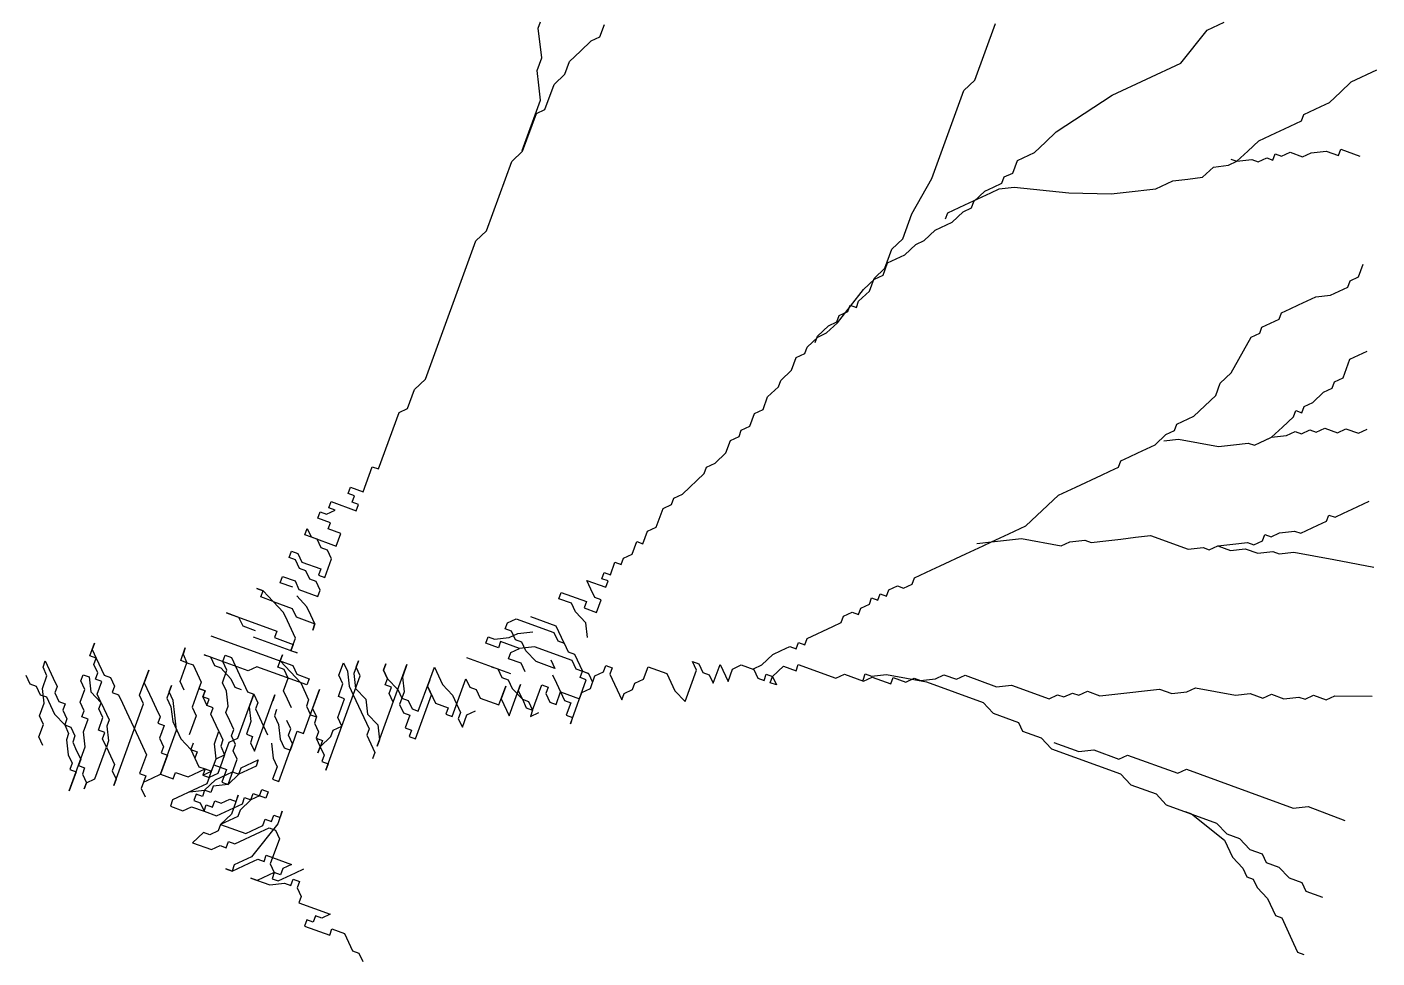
# Model space of a CAD drawing. Header units: inches. Extents: x -50945 to 250244, y -404780 to 18493.
# Drawn here: x 161448 to 161753.8, y -19901.6 to -19690.7 of the extents above; entities that cross this region are included whole.
import ezdxf

# ---------------------------------------------------------------- set-up
doc = ezdxf.new("R2010")
doc.units = ezdxf.units.IN
doc.header["$MEASUREMENT"] = 0
doc.layers.add('iGo户型优化', color=7, linetype='Continuous')
doc.layers.add('天棚材质标注', color=2, linetype='Continuous', lineweight=5)

# ---------------------------------------------------------------- blocks, each defined once
blk = doc.blocks.new('fbgb')
at = {"layer": 'iGo户型优化', "color": 1, "ltscale": 100}
for p, q in [((58632.86, -119789.74), (58633.38, -119788.32)), ((58633.63, -119796.47), (58632.86, -119789.74)), ((58646.8, -119791.75), (58647.84, -119788.9)), ((58731.72, -119801.53), (58736.39, -119788.71)), ((58778.4, -119797.71), (58784.36, -119790.2)), ((58784.36, -119790.2), (58788.24, -119788.39)), ((58642.4, -119794.98), (58644.86, -119792.65)), ((58644.86, -119792.65), (58646.8, -119791.75)), ((58632.6, -119799.32), (58633.63, -119796.47)), ((58639.94, -119797.31), (58642.4, -119794.98)), ((58632.98, -119802.69), (58632.6, -119799.32)), ((58638.9, -119800.16), (58639.94, -119797.31)), ((58762.87, -119804.96), (58778.4, -119797.71)), ((58817, -119801.92), (58822.83, -119799.2)), ((58633.37, -119806.06), (58632.98, -119802.69)), ((58634.37, -119808.19), (58636.44, -119802.49)), ((58636.44, -119802.49), (58638.9, -119800.16)), ((58729.26, -119803.86), (58731.72, -119801.53)), ((58814.54, -119804.25), (58817, -119801.92)), ((58722, -119823.8), (58729.26, -119803.86)), ((58750.18, -119813.24), (58762.87, -119804.96)), ((58812.08, -119806.58), (58814.54, -119804.25)), ((58629.22, -119817.45), (58633.37, -119806.06)), ((58629.32, -119817.64), (58632.43, -119809.1)), ((58632.43, -119809.1), (58634.37, -119808.19)), ((58806.26, -119809.3), (58810.14, -119807.49)), ((58810.14, -119807.49), (58812.08, -119806.58)), ((58801.85, -119812.54), (58805.74, -119810.72)), ((58805.74, -119810.72), (58806.26, -119809.3)), ((58747.72, -119815.58), (58750.18, -119813.24)), ((58796.03, -119815.26), (58799.91, -119813.44)), ((58799.91, -119813.44), (58801.85, -119812.54)), ((58626.86, -119819.97), (58629.32, -119817.64)), ((58741.38, -119819.72), (58745.26, -119817.91)), ((58745.26, -119817.91), (58747.72, -119815.58)), ((58791.11, -119819.92), (58793.57, -119817.59)), ((58793.57, -119817.59), (58796.03, -119815.26)), ((58799.26, -119819.66), (58799.78, -119818.23)), ((58799.78, -119818.23), (58801.2, -119818.75)), ((58801.2, -119818.75), (58803.15, -119817.85)), ((58803.15, -119817.85), (58805.99, -119818.88)), ((58805.99, -119818.88), (58807.93, -119817.98)), ((58807.93, -119817.98), (58811.3, -119817.59)), ((58811.3, -119817.59), (58814.14, -119818.62)), ((58814.14, -119818.62), (58814.66, -119817.2)), ((58814.66, -119817.2), (58818.93, -119818.75)), ((58621.15, -119835.64), (58626.86, -119819.97)), ((58740.34, -119822.57), (58741.38, -119819.72)), ((58783.34, -119823.54), (58785.8, -119821.21)), ((58785.8, -119821.21), (58789.17, -119820.82)), ((58789.17, -119820.82), (58791.11, -119819.92)), ((58789.69, -119819.4), (58791.11, -119819.92)), ((58791.11, -119819.92), (58794.47, -119819.53)), ((58794.47, -119819.53), (58795.9, -119820.05)), ((58795.9, -119820.05), (58797.84, -119819.14)), ((58797.84, -119819.14), (58799.26, -119819.66)), ((58717.47, -119831.83), (58722, -119823.8)), ((58737.88, -119824.9), (58738.4, -119823.47)), ((58738.4, -119823.47), (58740.34, -119822.57)), ((58772.73, -119826.13), (58776.61, -119824.32)), ((58776.61, -119824.32), (58779.98, -119823.93)), ((58779.98, -119823.93), (58783.34, -119823.54)), ((58729.51, -119829.76), (58735.33, -119827.04)), ((58731.54, -119829.04), (58734, -119826.71)), ((58734, -119826.71), (58735.94, -119825.8)), ((58735.33, -119827.04), (58737.27, -119826.13)), ((58735.94, -119825.8), (58737.88, -119824.9)), ((58737.27, -119826.13), (58740.64, -119825.74)), ((58740.64, -119825.74), (58753.06, -119827.04)), ((58753.06, -119827.04), (58762.64, -119827.3)), ((58762.64, -119827.3), (58766, -119826.91)), ((58766, -119826.91), (58772.73, -119826.13)), ((58725.62, -119831.57), (58729.51, -119829.76)), ((58729.08, -119831.37), (58731.02, -119830.47)), ((58731.02, -119830.47), (58731.54, -119829.04)), ((58715.4, -119837.52), (58717.47, -119831.83)), ((58725.1, -119832.99), (58725.62, -119831.57)), ((58726.62, -119833.7), (58729.08, -119831.37)), ((58618.69, -119837.97), (58621.15, -119835.64)), ((58720.28, -119837.85), (58722.74, -119835.51)), ((58722.74, -119835.51), (58726.62, -119833.7)), ((58607.29, -119869.31), (58618.69, -119837.97)), ((58712.94, -119839.85), (58715.4, -119837.52)), ((58715.88, -119841.08), (58718.34, -119838.75)), ((58718.34, -119838.75), (58720.28, -119837.85)), ((58711.38, -119844.13), (58712.94, -119839.85)), ((58711.99, -119842.89), (58713.93, -119841.99)), ((58713.93, -119841.99), (58715.88, -119841.08)), ((58708.92, -119846.46), (58711.38, -119844.13)), ((58709.01, -119846.65), (58710.96, -119845.74)), ((58710.96, -119845.74), (58711.99, -119842.89)), ((58818.66, -119846.07), (58819.7, -119843.23)), ((58706.55, -119848.98), (58709.01, -119846.65)), ((58707.88, -119849.31), (58708.92, -119846.46)), ((58812.32, -119850.22), (58816.2, -119848.4)), ((58816.2, -119848.4), (58816.72, -119846.98)), ((58816.72, -119846.98), (58818.66, -119846.07)), ((58700.6, -119856.49), (58706.55, -119848.98)), ((58704.91, -119853.06), (58705.42, -119851.64)), ((58705.42, -119851.64), (58707.88, -119849.31)), ((58805.07, -119852.42), (58808.95, -119850.61)), ((58808.95, -119850.61), (58812.32, -119850.22)), ((58700.5, -119856.3), (58701.02, -119854.87)), ((58701.02, -119854.87), (58702.96, -119853.97)), ((58702.96, -119853.97), (58703.48, -119852.54)), ((58703.48, -119852.54), (58704.91, -119853.06)), ((58800.67, -119855.65), (58801.18, -119854.23)), ((58801.18, -119854.23), (58803.13, -119853.32)), ((58803.13, -119853.32), (58805.07, -119852.42)), ((58696.1, -119859.53), (58698.56, -119857.2)), ((58698.14, -119858.82), (58700.6, -119856.49)), ((58698.56, -119857.2), (58700.5, -119856.3)), ((58796.26, -119858.89), (58796.78, -119857.47)), ((58796.78, -119857.47), (58800.67, -119855.65)), ((58693.74, -119862.06), (58696.2, -119859.73)), ((58695.58, -119860.96), (58696.1, -119859.53)), ((58696.2, -119859.73), (58698.14, -119858.82)), ((58789.79, -119867.83), (58794.32, -119859.8)), ((58794.32, -119859.8), (58796.26, -119858.89)), ((58691.28, -119864.39), (58693.22, -119863.48)), ((58693.22, -119863.48), (58693.74, -119862.06)), ((58816.71, -119864.72), (58818.65, -119863.81)), ((58818.65, -119863.81), (58820.59, -119862.91)), ((58690.24, -119867.24), (58691.28, -119864.39)), ((58815.15, -119868.99), (58816.71, -119864.72)), ((58604.83, -119871.64), (58607.29, -119869.31)), ((58687.26, -119870.99), (58687.78, -119869.57)), ((58687.78, -119869.57), (58690.24, -119867.24)), ((58786.29, -119873.01), (58787.33, -119870.16)), ((58787.33, -119870.16), (58789.79, -119867.83)), ((58812.69, -119871.32), (58813.21, -119869.9)), ((58813.21, -119869.9), (58815.15, -119868.99)), ((58603.27, -119875.91), (58604.83, -119871.64)), ((58683.76, -119876.17), (58684.8, -119873.32)), ((58684.8, -119873.32), (58687.26, -119870.99)), ((58783.83, -119875.34), (58786.29, -119873.01)), ((58808.29, -119874.56), (58810.75, -119872.23)), ((58810.75, -119872.23), (58812.69, -119871.32)), ((58601.33, -119876.81), (58603.27, -119875.91)), ((58681.82, -119877.08), (58683.76, -119876.17)), ((58781.37, -119877.67), (58783.83, -119875.34)), ((58803.89, -119877.8), (58804.41, -119876.37)), ((58804.41, -119876.37), (58805.83, -119876.89)), ((58805.83, -119876.89), (58806.35, -119875.47)), ((58806.35, -119875.47), (58808.29, -119874.56)), ((58596.67, -119889.63), (58601.33, -119876.81)), ((58680.79, -119879.93), (58681.82, -119877.08)), ((58777.49, -119879.48), (58781.37, -119877.67)), ((58801.43, -119880.13), (58803.89, -119877.8)), ((58676.38, -119883.16), (58678.33, -119882.26)), ((58678.33, -119882.26), (58678.84, -119880.83)), ((58678.84, -119880.83), (58680.79, -119879.93)), ((58772.57, -119884.14), (58775.03, -119881.81)), ((58775.03, -119881.81), (58776.97, -119880.9)), ((58776.97, -119880.9), (58777.49, -119879.48)), ((58795.09, -119884.27), (58798.97, -119882.46)), ((58797.03, -119883.36), (58798.97, -119882.46)), ((58798.97, -119882.46), (58801.43, -119880.13)), ((58798.97, -119882.46), (58802.33, -119882.07)), ((58802.33, -119882.07), (58804.28, -119881.16)), ((58804.28, -119881.16), (58805.7, -119881.68)), ((58805.7, -119881.68), (58807.64, -119880.78)), ((58807.64, -119880.78), (58809.06, -119881.29)), ((58809.06, -119881.29), (58811.01, -119880.39)), ((58811.01, -119880.39), (58813.85, -119881.42)), ((58813.85, -119881.42), (58815.79, -119880.52)), ((58815.79, -119880.52), (58818.64, -119881.55)), ((58818.64, -119881.55), (58820.58, -119880.65)), ((58675.35, -119886.01), (58676.38, -119883.16)), ((58768.69, -119885.95), (58772.57, -119884.14)), ((58774.51, -119883.23), (58777.88, -119882.85)), ((58777.88, -119882.85), (58786.93, -119884.53)), ((58786.93, -119884.53), (58790.3, -119884.14)), ((58790.3, -119884.14), (58793.66, -119883.75)), ((58793.66, -119883.75), (58795.09, -119884.27)), ((58670.95, -119889.25), (58672.89, -119888.34)), ((58672.89, -119888.34), (58675.35, -119886.01)), ((58764.28, -119889.19), (58764.8, -119887.77)), ((58764.8, -119887.77), (58766.74, -119886.86)), ((58766.74, -119886.86), (58768.69, -119885.95)), ((58593.17, -119894.81), (58595.24, -119889.12)), ((58595.24, -119889.12), (58596.67, -119889.63)), ((58665.51, -119895.33), (58670.43, -119890.67)), ((58670.43, -119890.67), (58670.95, -119889.25)), ((58754.58, -119893.72), (58760.4, -119891)), ((58760.4, -119891), (58762.34, -119890.1)), ((58762.34, -119890.1), (58764.28, -119889.19)), ((58589.8, -119895.2), (58590.32, -119893.78)), ((58590.32, -119893.78), (58593.17, -119894.81)), ((58750.69, -119895.53), (58752.63, -119894.63)), ((58752.63, -119894.63), (58754.58, -119893.72)), ((58585.4, -119898.44), (58585.92, -119897.01)), ((58585.92, -119897.01), (58591.61, -119899.09)), ((58591.23, -119895.72), (58589.8, -119895.2)), ((58590.71, -119897.14), (58591.23, -119895.72)), ((58592.13, -119897.66), (58590.71, -119897.14)), ((58591.61, -119899.09), (58592.13, -119897.66)), ((58661.11, -119898.57), (58663.05, -119897.66)), ((58663.05, -119897.66), (58663.57, -119896.24)), ((58663.57, -119896.24), (58665.51, -119895.33)), ((58745.77, -119900.2), (58750.69, -119895.53)), ((58817.21, -119898.77), (58821.09, -119896.96)), ((58582.94, -119900.77), (58583.46, -119899.34)), ((58585.79, -119901.8), (58582.94, -119900.77)), ((58583.46, -119899.34), (58584.88, -119899.86)), ((58584.88, -119899.86), (58586.83, -119898.96)), ((58586.83, -119898.96), (58585.4, -119898.44)), ((58659.55, -119902.84), (58661.11, -119898.57)), ((58743.31, -119902.53), (58745.77, -119900.2)), ((58811.38, -119901.49), (58811.9, -119900.07)), ((58811.9, -119900.07), (58813.32, -119900.59)), ((58813.32, -119900.59), (58815.26, -119899.68)), ((58815.26, -119899.68), (58817.21, -119898.77)), ((58579.96, -119904.52), (58580.48, -119903.1)), ((58580.48, -119903.1), (58581.39, -119905.04)), ((58585.27, -119903.23), (58585.79, -119901.8)), ((58588.12, -119904.27), (58585.27, -119903.23)), ((58656.57, -119906.6), (58657.61, -119903.75)), ((58657.61, -119903.75), (58659.55, -119902.84)), ((58739.43, -119904.34), (58743.31, -119902.53)), ((58800.77, -119904.08), (58804.13, -119903.69)), ((58804.13, -119903.69), (58805.56, -119904.21)), ((58805.56, -119904.21), (58809.44, -119902.4)), ((58809.44, -119902.4), (58811.38, -119901.49)), ((58582.81, -119905.56), (58579.96, -119904.52)), ((58581.39, -119905.04), (58587.08, -119907.11)), ((58583.72, -119907.5), (58582.81, -119905.56)), ((58587.08, -119907.11), (58588.12, -119904.27)), ((58654.11, -119908.93), (58655.15, -119906.08)), ((58655.15, -119906.08), (58656.57, -119906.6)), ((58732.18, -119906.54), (58735.55, -119906.15)), ((58733.61, -119907.06), (58735.55, -119906.15)), ((58735.55, -119906.15), (58737.49, -119905.24)), ((58735.55, -119906.15), (58738.91, -119905.76)), ((58737.49, -119905.24), (58739.43, -119904.34)), ((58738.91, -119905.76), (58742.28, -119905.37)), ((58742.28, -119905.37), (58751.33, -119907.06)), ((58751.33, -119907.06), (58753.28, -119906.15)), ((58753.28, -119906.15), (58756.64, -119905.76)), ((58756.64, -119905.76), (58758.06, -119906.28)), ((58758.06, -119906.28), (58761.43, -119905.89)), ((58761.43, -119905.89), (58764.79, -119905.5)), ((58764.79, -119905.5), (58768.16, -119905.12)), ((58768.16, -119905.12), (58771.52, -119904.73)), ((58771.52, -119904.73), (58780.06, -119907.84)), ((58786.79, -119907.06), (58790.16, -119906.67)), ((58790.16, -119906.67), (58793.52, -119906.28)), ((58793.52, -119906.28), (58794.94, -119906.8)), ((58794.94, -119906.8), (58796.89, -119905.89)), ((58796.89, -119905.89), (58797.4, -119904.47)), ((58797.4, -119904.47), (58798.83, -119904.99)), ((58798.83, -119904.99), (58800.77, -119904.08)), ((58576.47, -119909.7), (58576.99, -119908.28)), ((58577.89, -119910.22), (58576.47, -119909.7)), ((58576.99, -119908.28), (58578.41, -119908.8)), ((58578.41, -119908.8), (58579.31, -119910.74)), ((58585.14, -119908.02), (58583.72, -119907.5)), ((58584.49, -119914.24), (58586.04, -119909.96)), ((58586.04, -119909.96), (58585.14, -119908.02)), ((58651.65, -119911.26), (58652.17, -119909.84)), ((58652.17, -119909.84), (58654.11, -119908.93)), ((58723.9, -119911.59), (58729.72, -119908.87)), ((58729.72, -119908.87), (58733.61, -119907.06)), ((58780.06, -119907.84), (58783.43, -119907.45)), ((58783.43, -119907.45), (58784.85, -119907.97)), ((58784.85, -119907.97), (58786.79, -119907.06)), ((58784.85, -119907.97), (58786.79, -119907.06)), ((58786.79, -119907.06), (58789.64, -119908.1)), ((58789.64, -119908.1), (58793, -119907.71)), ((58793, -119907.71), (58795.85, -119908.74)), ((58795.85, -119908.74), (58799.21, -119908.36)), ((58799.21, -119908.36), (58800.64, -119908.87)), ((58800.64, -119908.87), (58804, -119908.48)), ((58804, -119908.48), (58813.06, -119910.17)), ((58578.8, -119912.16), (58577.89, -119910.22)), ((58580.22, -119912.68), (58578.8, -119912.16)), ((58579.31, -119910.74), (58583.58, -119912.29)), ((58581.12, -119914.62), (58580.22, -119912.68)), ((58583.58, -119912.29), (58583.07, -119913.72)), ((58647.25, -119914.5), (58647.77, -119913.07)), ((58647.77, -119913.07), (58649.19, -119913.59)), ((58649.19, -119913.59), (58650.23, -119910.74)), ((58650.23, -119910.74), (58651.65, -119911.26)), ((58718.07, -119914.31), (58721.96, -119912.5)), ((58721.96, -119912.5), (58723.9, -119911.59)), ((58813.06, -119910.17), (58822.12, -119911.85)), ((58574.39, -119915.4), (58574.91, -119913.98)), ((58577.24, -119916.44), (58574.39, -119915.4)), ((58574.91, -119913.98), (58577.76, -119915.01)), ((58577.76, -119915.01), (58578.66, -119916.95)), ((58582.55, -119915.14), (58581.12, -119914.62)), ((58583.45, -119917.08), (58582.55, -119915.14)), ((58583.07, -119913.72), (58584.49, -119914.24)), ((58644.79, -119916.83), (58643.89, -119914.89)), ((58643.89, -119914.89), (58648.16, -119916.44)), ((58648.67, -119915.01), (58647.25, -119914.5)), ((58648.16, -119916.44), (58648.67, -119915.01)), ((58712.25, -119917.03), (58714.19, -119916.12)), ((58714.19, -119916.12), (58715.61, -119916.64)), ((58715.61, -119916.64), (58717.55, -119915.73)), ((58717.55, -119915.73), (58718.07, -119914.31)), ((58570.51, -119917.21), (58569.09, -119916.69)), ((58569.09, -119916.69), (58570.51, -119917.21)), ((58569.99, -119918.64), (58570.51, -119917.21)), ((58572.84, -119919.67), (58569.99, -119918.64)), ((58570.51, -119917.21), (58572.84, -119919.67)), ((58580.47, -119920.84), (58578.15, -119918.38)), ((58578.66, -119916.95), (58582.93, -119918.51)), ((58582.93, -119918.51), (58583.45, -119917.08)), ((58637.54, -119919.03), (58638.06, -119917.6)), ((58640.39, -119920.06), (58637.54, -119919.03)), ((58638.06, -119917.6), (58643.75, -119919.68)), ((58645.7, -119918.77), (58644.79, -119916.83)), ((58647.12, -119919.29), (58645.7, -119918.77)), ((58707.85, -119920.26), (58708.36, -119918.84)), ((58708.36, -119918.84), (58709.79, -119919.36)), ((58709.79, -119919.36), (58710.31, -119917.93)), ((58710.31, -119917.93), (58711.73, -119918.45)), ((58711.73, -119918.45), (58712.25, -119917.03)), ((58575.17, -119922.13), (58572.84, -119919.67)), ((58572.84, -119919.67), (58577.11, -119921.23)), ((58576.07, -119924.08), (58575.17, -119922.13)), ((58577.11, -119921.23), (58578.01, -119923.17)), ((58581.38, -119922.78), (58580.47, -119920.84)), ((58641.29, -119922.01), (58640.39, -119920.06)), ((58643.62, -119924.47), (58641.29, -119922.01)), ((58643.75, -119919.68), (58643.24, -119921.1)), ((58643.24, -119921.1), (58646.08, -119922.14)), ((58646.08, -119922.14), (58647.12, -119919.29)), ((58702.02, -119922.98), (58703.96, -119922.08)), ((58703.96, -119922.08), (58705.39, -119922.59)), ((58705.39, -119922.59), (58705.9, -119921.17)), ((58705.9, -119921.17), (58707.85, -119920.26)), ((58565.07, -119923.3), (58562.23, -119922.26)), ((58562.23, -119922.26), (58573.61, -119926.41)), ((58565.98, -119925.24), (58565.07, -119923.3)), ((58568.82, -119926.28), (58565.98, -119925.24)), ((58577.88, -119927.96), (58576.07, -119924.08)), ((58578.01, -119923.17), (58582.28, -119924.72)), ((58582.28, -119924.72), (58581.38, -119922.78)), ((58582.28, -119924.72), (58581.76, -119926.15)), ((58581.76, -119926.15), (58582.28, -119924.72)), ((58625.37, -119925.89), (58625.89, -119924.47)), ((58625.89, -119924.47), (58627.83, -119923.56)), ((58627.83, -119923.56), (58636.37, -119926.67)), ((58636.89, -119925.24), (58631.2, -119923.17)), ((58638.7, -119929.13), (58636.89, -119925.24)), ((58644.01, -119927.83), (58643.62, -119924.47)), ((58699.56, -119925.31), (58701.5, -119924.41)), ((58701.5, -119924.41), (58702.02, -119922.98)), ((58558.73, -119927.44), (58577.23, -119934.18)), ((58568.31, -119927.7), (58578.27, -119931.33)), ((58573.61, -119926.41), (58573.09, -119927.83)), ((58573.09, -119927.83), (58577.36, -119929.38)), ((58576.84, -119930.81), (58577.88, -119927.96)), ((58620.97, -119929.13), (58621.49, -119927.7)), ((58621.49, -119927.7), (58622.91, -119928.22)), ((58622.91, -119928.22), (58626.28, -119927.83)), ((58626.8, -119926.41), (58625.37, -119925.89)), ((58626.28, -119927.83), (58628.22, -119926.93)), ((58627.7, -119928.35), (58626.8, -119926.41)), ((58629.13, -119928.87), (58627.7, -119928.35)), ((58628.22, -119926.93), (58631.59, -119926.54)), ((58636.37, -119926.67), (58637.28, -119928.61)), ((58693.22, -119929.46), (58693.74, -119928.03)), ((58693.74, -119928.03), (58699.56, -119925.31)), ((58531.29, -119931.97), (58532.33, -119929.12)), ((58532.33, -119929.12), (58531.81, -119930.55)), ((58531.81, -119930.55), (58532.72, -119932.49)), ((58551.87, -119933.01), (58552.9, -119930.16)), ((58552.9, -119930.16), (58552.39, -119931.58)), ((58577.36, -119929.38), (58576.84, -119930.81)), ((58578.27, -119931.33), (58576.84, -119930.81)), ((58623.82, -119930.16), (58620.97, -119929.13)), ((58624.34, -119928.74), (58623.82, -119930.16)), ((58628.61, -119930.29), (58624.34, -119928.74)), ((58626.15, -119932.62), (58626.67, -119931.2)), ((58626.67, -119931.2), (58628.61, -119930.29)), ((58631.97, -119929.9), (58628.61, -119930.29)), ((58630.03, -119930.81), (58629.13, -119928.87)), ((58632.36, -119933.27), (58630.03, -119930.81)), ((58640.51, -119933.01), (58631.97, -119929.9)), ((58637.28, -119928.61), (58638.7, -119929.13)), ((58638.7, -119929.13), (58639.61, -119931.07)), ((58639.61, -119931.07), (58641.03, -119931.59)), ((58685.97, -119931.66), (58687.91, -119930.75)), ((58687.91, -119930.75), (58689.85, -119929.84)), ((58689.85, -119929.84), (58691.28, -119930.36)), ((58691.28, -119930.36), (58691.79, -119928.94)), ((58691.79, -119928.94), (58693.22, -119929.46)), ((58520.68, -119934.56), (58521.2, -119933.14)), ((58521.2, -119933.14), (58523.01, -119937.02)), ((58532.72, -119932.49), (58531.29, -119931.97)), ((58532.2, -119933.91), (58532.72, -119932.49)), ((58533.1, -119935.86), (58532.2, -119933.91)), ((58532.72, -119932.49), (58534.53, -119936.37)), ((58551.74, -119937.8), (58553.29, -119933.53)), ((58553.29, -119933.53), (58551.87, -119933.01)), ((58552.39, -119931.58), (58553.29, -119933.53)), ((58553.29, -119933.53), (58554.71, -119934.04)), ((58554.71, -119934.04), (58555.62, -119935.99)), ((58557.17, -119931.71), (58558.6, -119932.23)), ((58567.14, -119935.34), (58557.17, -119931.71)), ((58558.6, -119932.23), (58559.5, -119934.17)), ((58559.5, -119934.17), (58560.93, -119934.69)), ((58561.44, -119933.27), (58561.96, -119931.84)), ((58562.35, -119935.21), (58561.44, -119933.27)), ((58561.96, -119931.84), (58563.39, -119932.36)), ((58563.39, -119932.36), (58565.19, -119936.25)), ((58569.08, -119934.43), (58567.14, -119935.34)), ((58580.46, -119938.58), (58569.08, -119934.43)), ((58573.87, -119934.56), (58574.9, -119931.72)), ((58574.9, -119931.72), (58574.38, -119933.14)), ((58574.38, -119933.14), (58576.71, -119935.6)), ((58577.23, -119934.18), (58578.14, -119936.12)), ((58587.71, -119936.38), (58588.75, -119933.53)), ((58588.75, -119933.53), (58589.65, -119935.47)), ((58592.11, -119933.14), (58591.08, -119935.99)), ((58591.59, -119934.56), (58592.11, -119933.14)), ((58596.37, -119952.43), (58603.11, -119933.92)), ((58597.81, -119935.21), (58598.32, -119933.79)), ((58598.32, -119933.79), (58597.81, -119935.21)), ((58603.11, -119933.92), (58602.08, -119936.77)), ((58616.57, -119932.36), (58626.53, -119935.99)), ((58622.26, -119934.44), (58623.69, -119934.95)), ((58628.99, -119933.66), (58626.15, -119932.62)), ((58629.9, -119935.6), (58628.99, -119933.66)), ((58636.63, -119934.83), (58632.36, -119933.27)), ((58635.72, -119932.88), (58636.63, -119934.83)), ((58641.42, -119934.96), (58640.51, -119933.01)), ((58641.03, -119931.59), (58642.84, -119935.47)), ((58647.63, -119935.6), (58648.15, -119934.18)), ((58648.15, -119934.18), (58649.57, -119934.7)), ((58656.68, -119937.29), (58657.72, -119934.44)), ((58657.72, -119934.44), (58661.99, -119935.99)), ((58668.72, -119935.22), (58667.82, -119933.27)), ((58667.82, -119933.27), (58669.24, -119933.79)), ((58669.24, -119933.79), (58670.14, -119935.73)), ((58672.47, -119938.19), (58674.03, -119933.92)), ((58674.03, -119933.92), (58675.84, -119937.81)), ((58676.87, -119934.96), (58678.82, -119934.05)), ((58678.82, -119934.05), (58681.66, -119935.09)), ((58681.57, -119934.89), (58683.51, -119933.99)), ((58683.51, -119933.99), (58685.97, -119931.66)), ((58685.93, -119936.64), (58688.39, -119934.31)), ((58688.39, -119934.31), (58691.24, -119935.35)), ((58691.24, -119935.35), (58691.76, -119933.92)), ((58691.76, -119933.92), (58700.29, -119937.03)), ((58516.8, -119936.37), (58517.7, -119938.32)), ((58520.55, -119939.35), (58521.58, -119936.5)), ((58521.58, -119936.5), (58520.68, -119934.56)), ((58523.01, -119937.02), (58523.91, -119938.96)), ((58529.22, -119937.67), (58529.74, -119936.25)), ((58529.74, -119936.25), (58531.16, -119936.76)), ((58531.16, -119936.76), (58531.55, -119940.13)), ((58532.58, -119937.28), (58533.1, -119935.86)), ((58534.01, -119937.8), (58532.58, -119937.28)), ((58534.53, -119936.37), (58535.95, -119936.89)), ((58535.95, -119936.89), (58536.85, -119938.84)), ((58542.55, -119940.91), (58544.62, -119935.21)), ((58544.62, -119935.21), (58543.58, -119938.06)), ((58555.62, -119935.99), (58556.52, -119937.93)), ((58560.93, -119934.69), (58563.25, -119937.15)), ((58561.31, -119938.06), (58562.35, -119935.21)), ((58563.25, -119937.15), (58564.16, -119939.1)), ((58565.19, -119936.25), (58566.1, -119938.19)), ((58575.29, -119935.08), (58573.87, -119934.56)), ((58575.16, -119939.87), (58576.19, -119937.02)), ((58576.19, -119937.02), (58575.29, -119935.08)), ((58576.71, -119935.6), (58579.04, -119938.06)), ((58578.14, -119936.12), (58580.98, -119937.15)), ((58580.98, -119937.15), (58580.46, -119938.58)), ((58588.62, -119938.32), (58587.71, -119936.38)), ((58588.35, -119947.9), (58592.5, -119936.51)), ((58589.65, -119935.47), (58590.04, -119938.84)), ((58591.08, -119935.99), (58591.46, -119939.36)), ((58592.5, -119936.51), (58591.59, -119934.56)), ((58598.71, -119937.15), (58597.81, -119935.21)), ((58597.81, -119935.21), (58598.71, -119937.15)), ((58598.19, -119938.58), (58598.71, -119937.15)), ((58598.71, -119937.15), (58601.04, -119939.61)), ((58602.08, -119936.77), (58602.46, -119940.13)), ((58605.69, -119944.54), (58608.29, -119937.41)), ((58607.77, -119938.84), (58609.32, -119934.57)), ((58608.29, -119937.41), (58607.77, -119938.84)), ((58609.32, -119934.57), (58611.13, -119938.45)), ((58613.33, -119945.7), (58616.44, -119937.16)), ((58616.44, -119937.16), (58617.34, -119939.1)), ((58623.69, -119934.95), (58624.59, -119936.9)), ((58624.59, -119936.9), (58626.02, -119937.41)), ((58626.02, -119937.41), (58626.92, -119939.36)), ((58636.11, -119936.25), (58637.01, -119938.19)), ((58640.12, -119947.39), (58643.74, -119937.42)), ((58644.26, -119935.99), (58641.42, -119934.96)), ((58642.32, -119936.9), (58642.84, -119935.47)), ((58643.74, -119937.42), (58642.32, -119936.9)), ((58642.84, -119935.47), (58644.26, -119935.99)), ((58642.84, -119935.47), (58644.26, -119935.99)), ((58644.26, -119935.99), (58645.17, -119937.93)), ((58644.65, -119939.36), (58645.69, -119936.51)), ((58645.69, -119936.51), (58647.63, -119935.6)), ((58649.57, -119934.7), (58649.05, -119936.12)), ((58649.05, -119936.12), (58651.76, -119941.95)), ((58654.74, -119938.19), (58656.68, -119937.29)), ((58661.99, -119935.99), (58663.8, -119939.88)), ((58666.13, -119942.34), (58668.72, -119935.22)), ((58670.14, -119935.73), (58671.57, -119936.25)), ((58671.57, -119936.25), (58672.47, -119938.19)), ((58675.84, -119937.81), (58676.87, -119934.96)), ((58681.66, -119935.09), (58682.57, -119937.03)), ((58682.57, -119937.03), (58683.99, -119937.55)), ((58683.99, -119937.55), (58684.51, -119936.12)), ((58684.51, -119936.12), (58685.93, -119936.64)), ((58685.41, -119938.06), (58685.93, -119936.64)), ((58685.93, -119936.64), (58686.84, -119938.58)), ((58700.29, -119937.03), (58702.24, -119936.12)), ((58702.24, -119936.12), (58706.51, -119937.68)), ((58706.41, -119937.48), (58706.93, -119936.06)), ((58706.51, -119937.68), (58708.45, -119936.77)), ((58706.93, -119936.06), (58708.35, -119936.58)), ((58708.35, -119936.58), (58711.72, -119936.19)), ((58708.45, -119936.77), (58712.72, -119938.32)), ((58711.72, -119936.19), (58720.78, -119937.87)), ((58712.72, -119938.32), (58713.24, -119936.9)), ((58713.24, -119936.9), (58716.08, -119937.94)), ((58716.08, -119937.94), (58718.02, -119937.03)), ((58718.02, -119937.03), (58719.45, -119937.55)), ((58719.45, -119937.55), (58722.81, -119937.16)), ((58722.81, -119937.16), (58724.75, -119936.25)), ((58724.75, -119936.25), (58727.6, -119937.29)), ((58727.6, -119937.29), (58729.54, -119936.38)), ((58729.54, -119936.38), (58736.66, -119938.97)), ((58517.7, -119938.32), (58519.12, -119938.83)), ((58519.12, -119938.83), (58520.03, -119940.78)), ((58520.93, -119942.72), (58520.55, -119939.35)), ((58523.91, -119938.96), (58523.39, -119940.39)), ((58523.39, -119940.39), (58524.3, -119942.33)), ((58529.09, -119942.46), (58530.12, -119939.61)), ((58530.12, -119939.61), (58529.22, -119937.67)), ((58531.55, -119940.13), (58533.87, -119942.59)), ((58532.97, -119940.65), (58534.01, -119937.8)), ((58536.85, -119938.84), (58536.33, -119940.26)), ((58536.33, -119940.26), (58537.76, -119940.78)), ((58543.58, -119938.06), (58545.39, -119941.94)), ((58549.79, -119938.71), (58548.76, -119941.55)), ((58549.28, -119940.13), (58549.79, -119938.71)), ((58550.18, -119942.07), (58549.28, -119940.13)), ((58552.64, -119939.74), (58551.74, -119937.8)), ((58556.01, -119939.35), (58554.45, -119943.63)), ((58556.52, -119937.93), (58556.01, -119939.35)), ((58557.43, -119939.87), (58556.01, -119939.35)), ((58556.01, -119939.35), (58557.43, -119939.87)), ((58556.91, -119941.3), (58557.43, -119939.87)), ((58557.43, -119939.87), (58556.91, -119941.3)), ((58562.22, -119940), (58561.31, -119938.06)), ((58562.6, -119943.37), (58562.22, -119940)), ((58564.16, -119939.1), (58565.58, -119939.61)), ((58566.1, -119938.19), (58567, -119940.13)), ((58567, -119940.13), (58568.43, -119940.65)), ((58576.06, -119941.81), (58575.16, -119939.87)), ((58579.04, -119938.06), (58580.85, -119941.94)), ((58579.68, -119949.58), (58583.31, -119939.61)), ((58583.31, -119939.61), (58581.75, -119943.89)), ((58587.58, -119941.17), (58588.62, -119938.32)), ((58590.04, -119938.84), (58590.94, -119940.78)), ((58591.46, -119939.36), (58593.79, -119941.82)), ((58599.62, -119939.1), (58598.19, -119938.58)), ((58599.1, -119940.52), (58599.62, -119939.1)), ((58600, -119942.46), (58599.1, -119940.52)), ((58601.04, -119939.61), (58601.94, -119941.56)), ((58602.46, -119940.13), (58601.94, -119941.56)), ((58607.77, -119938.84), (58609.58, -119942.72)), ((58608.67, -119940.78), (58607.77, -119938.84)), ((58611.13, -119938.45), (58613.46, -119940.91)), ((58617.34, -119939.1), (58618.77, -119939.62)), ((58618.77, -119939.62), (58619.67, -119941.56)), ((58623.94, -119943.11), (58625.5, -119938.84)), ((58625.5, -119938.84), (58624.46, -119941.69)), ((58626.27, -119945.57), (58628.86, -119938.45)), ((58626.92, -119939.36), (58629.25, -119941.82)), ((58628.86, -119938.45), (58628.34, -119939.87)), ((58628.34, -119939.87), (58629.25, -119941.82)), ((58631.58, -119944.28), (58633.65, -119938.58)), ((58633.65, -119938.58), (58635.07, -119939.1)), ((58635.07, -119939.1), (58634.55, -119940.52)), ((58634.55, -119940.52), (58635.46, -119942.46)), ((58636.88, -119942.98), (58637.92, -119940.13)), ((58637.01, -119938.19), (58638.82, -119942.08)), ((58637.92, -119940.13), (58642.19, -119941.69)), ((58642.19, -119941.69), (58642.71, -119940.26)), ((58642.71, -119940.26), (58644.65, -119939.36)), ((58651.76, -119941.95), (58652.28, -119940.52)), ((58652.28, -119940.52), (58654.22, -119939.62)), ((58654.22, -119939.62), (58654.74, -119938.19)), ((58663.8, -119939.88), (58666.13, -119942.34)), ((58686.84, -119938.58), (58685.41, -119938.06)), ((58720.78, -119937.87), (58733.59, -119942.54)), ((58736.66, -119938.97), (58740.02, -119938.59)), ((58740.02, -119938.59), (58748.56, -119941.69)), ((58751.93, -119941.3), (58753.87, -119940.4)), ((58753.87, -119940.4), (58755.29, -119940.92)), ((58755.29, -119940.92), (58757.23, -119940.01)), ((58757.23, -119940.01), (58760.08, -119941.05)), ((58763.44, -119940.66), (58766.81, -119940.27)), ((58766.81, -119940.27), (58770.17, -119939.88)), ((58770.17, -119939.88), (58773.54, -119939.49)), ((58773.54, -119939.49), (58776.38, -119940.53)), ((58776.38, -119940.53), (58779.75, -119940.14)), ((58779.75, -119940.14), (58781.69, -119939.23)), ((58781.69, -119939.23), (58790.75, -119940.92)), ((58790.75, -119940.92), (58794.11, -119940.53)), ((58794.11, -119940.53), (58796.96, -119941.57)), ((58519.9, -119945.57), (58520.93, -119942.72)), ((58520.03, -119940.78), (58521.45, -119941.29)), ((58521.45, -119941.29), (58522.36, -119943.24)), ((58522.36, -119943.24), (58523.26, -119945.18)), ((58524.3, -119942.33), (58525.72, -119942.85)), ((58525.72, -119942.85), (58525.2, -119944.27)), ((58529.99, -119944.4), (58529.09, -119942.46)), ((58533.87, -119942.59), (58532.97, -119940.65)), ((58533.36, -119944.01), (58533.87, -119942.59)), ((58533.87, -119942.59), (58535.68, -119946.47)), ((58536.71, -119961.37), (58543.45, -119942.85)), ((58537.76, -119940.78), (58538.66, -119942.72)), ((58538.66, -119942.72), (58539.57, -119944.66)), ((58543.45, -119942.85), (58542.55, -119940.91)), ((58545.39, -119941.94), (58546.3, -119943.89)), ((58548.76, -119941.55), (58549.66, -119943.5)), ((58549.66, -119943.5), (58550.05, -119946.86)), ((58550.57, -119945.44), (58550.18, -119942.07)), ((58554.45, -119943.63), (58555.35, -119945.57)), ((58558.33, -119941.81), (58556.91, -119941.3)), ((58556.91, -119941.3), (58557.81, -119943.24)), ((58557.81, -119943.24), (58558.33, -119941.81)), ((58559.24, -119943.76), (58557.81, -119943.24)), ((58562.08, -119944.79), (58562.6, -119943.37)), ((58564.8, -119950.62), (58568.43, -119940.65)), ((58568.43, -119940.65), (58567.39, -119943.5)), ((58567.39, -119943.5), (58567.78, -119946.86)), ((58568.43, -119940.65), (58569.33, -119942.59)), ((58568.55, -119953.6), (58573.22, -119940.78)), ((58569.33, -119942.59), (58568.81, -119944.02)), ((58573.22, -119940.78), (58572.7, -119942.2)), ((58576.97, -119943.76), (58576.06, -119941.81)), ((58580.85, -119941.94), (58580.33, -119943.37)), ((58580.33, -119943.37), (58581.24, -119945.31)), ((58587.45, -119945.96), (58589, -119941.69)), ((58589, -119941.69), (58587.58, -119941.17)), ((58590.94, -119940.78), (58592.75, -119944.66)), ((58593.79, -119941.82), (58594.18, -119945.18)), ((58601.94, -119941.56), (58601.42, -119942.98)), ((58601.42, -119942.98), (58602.33, -119944.92)), ((58601.94, -119941.56), (58603.37, -119942.08)), ((58603.37, -119942.08), (58604.27, -119944.02)), ((58605.04, -119950.75), (58608.67, -119940.78)), ((58609.58, -119942.72), (58612.42, -119943.76)), ((58613.46, -119940.91), (58615.27, -119944.79)), ((58619.67, -119941.56), (58623.94, -119943.11)), ((58624.46, -119941.69), (58626.27, -119945.57)), ((58629.25, -119941.82), (58630.15, -119943.76)), ((58629.25, -119941.82), (58630.67, -119942.34)), ((58630.67, -119942.34), (58631.58, -119944.28)), ((58635.46, -119942.46), (58636.88, -119942.98)), ((58638.82, -119942.08), (58640.25, -119942.59)), ((58640.25, -119942.59), (58639.21, -119945.44)), ((58733.59, -119942.54), (58735.91, -119945)), ((58748.56, -119941.69), (58750.5, -119940.79)), ((58750.5, -119940.79), (58751.93, -119941.3)), ((58760.08, -119941.05), (58763.44, -119940.66)), ((58796.96, -119941.57), (58798.9, -119940.66)), ((58798.9, -119940.66), (58801.75, -119941.7)), ((58801.75, -119941.7), (58805.11, -119941.31)), ((58805.11, -119941.31), (58806.54, -119941.83)), ((58806.54, -119941.83), (58808.48, -119940.92)), ((58808.48, -119940.92), (58811.32, -119941.95)), ((58811.32, -119941.95), (58813.26, -119941.05)), ((58813.26, -119941.05), (58821.73, -119941.12)), ((58520.8, -119947.51), (58519.9, -119945.57)), ((58523.26, -119945.18), (58525.59, -119947.64)), ((58525.2, -119944.27), (58526.11, -119946.22)), ((58526.11, -119946.22), (58525.59, -119947.64)), ((58529.47, -119945.83), (58529.99, -119944.4)), ((58530.9, -119946.34), (58529.47, -119945.83)), ((58529.86, -119949.19), (58530.9, -119946.34)), ((58533.22, -119948.81), (58534.26, -119945.96)), ((58534.26, -119945.96), (58533.36, -119944.01)), ((58535.68, -119946.47), (58535.17, -119947.9)), ((58539.57, -119944.66), (58542.28, -119950.49)), ((58546.3, -119943.89), (58547.2, -119945.83)), ((58547.2, -119945.83), (58546.68, -119947.25)), ((58550.95, -119948.81), (58550.57, -119945.44)), ((58555.35, -119945.57), (58553.8, -119949.84)), ((58558.72, -119945.18), (58559.24, -119943.76)), ((58560.53, -119949.07), (58558.72, -119945.18)), ((58562.99, -119946.73), (58562.08, -119944.79)), ((58568.81, -119944.02), (58569.72, -119945.96)), ((58569.72, -119945.96), (58571.53, -119949.84)), ((58573.6, -119944.15), (58573.08, -119945.57)), ((58573.08, -119945.57), (58573.99, -119947.51)), ((58576.83, -119948.55), (58575.93, -119946.61)), ((58581.24, -119945.31), (58582.66, -119945.83)), ((58581.75, -119943.89), (58582.66, -119945.83)), ((58582.66, -119945.83), (58582.14, -119947.25)), ((58582.66, -119945.83), (58582.14, -119947.25)), ((58588.35, -119947.9), (58587.45, -119945.96)), ((58592.75, -119944.66), (58594.56, -119948.55)), ((58594.18, -119945.18), (58596.5, -119947.64)), ((58602.33, -119944.92), (58603.75, -119945.44)), ((58603.75, -119945.44), (58602.72, -119948.29)), ((58604.27, -119944.02), (58605.69, -119944.54)), ((58612.42, -119943.76), (58611.91, -119945.18)), ((58611.91, -119945.18), (58613.33, -119945.7)), ((58615.27, -119944.79), (58614.75, -119946.22)), ((58614.75, -119946.22), (58615.66, -119948.16)), ((58615.66, -119948.16), (58616.69, -119945.31)), ((58616.69, -119945.31), (58618.64, -119944.41)), ((58630.15, -119943.76), (58631.58, -119944.28)), ((58631.58, -119944.28), (58631.06, -119945.7)), ((58631.06, -119945.7), (58633, -119944.8)), ((58639.21, -119945.44), (58640.63, -119945.96)), ((58640.63, -119945.96), (58640.12, -119947.39)), ((58735.91, -119945), (58741.61, -119947.07)), ((58519.77, -119950.36), (58520.8, -119947.51)), ((58525.59, -119947.64), (58526.49, -119949.58)), ((58525.59, -119947.64), (58527.01, -119948.16)), ((58526.49, -119949.58), (58525.98, -119951.01)), ((58527.01, -119948.16), (58527.92, -119950.1)), ((58530.25, -119952.56), (58529.86, -119949.19)), ((58534.65, -119949.32), (58533.22, -119948.81)), ((58534.13, -119950.75), (58534.65, -119949.32)), ((58535.17, -119947.9), (58535.55, -119951.27)), ((58546.68, -119947.25), (58548.11, -119947.77)), ((58548.11, -119947.77), (58547.07, -119950.62)), ((58547.32, -119958.78), (58550.95, -119948.81)), ((58550.05, -119946.86), (58551.86, -119950.75)), ((58559.49, -119951.91), (58560.53, -119949.07)), ((58560.53, -119949.07), (58561.43, -119951.01)), ((58563.89, -119948.68), (58562.99, -119946.73)), ((58563.38, -119950.1), (58563.89, -119948.68)), ((58567.78, -119946.86), (58566.74, -119949.71)), ((58566.74, -119949.71), (58568.16, -119950.23)), ((58573.99, -119947.51), (58574.37, -119950.88)), ((58576.32, -119949.97), (58576.83, -119948.55)), ((58576.7, -119953.34), (58578.26, -119949.07)), ((58578.26, -119949.07), (58579.68, -119949.58)), ((58582.14, -119947.25), (58583.05, -119949.2)), ((58582.14, -119947.25), (58583.05, -119949.2)), ((58583.05, -119949.2), (58582.53, -119950.62)), ((58583.05, -119949.2), (58582.53, -119950.62)), ((58584.72, -119957.87), (58588.35, -119947.9)), ((58585.89, -119950.23), (58586.41, -119948.81)), ((58586.41, -119948.81), (58588.35, -119947.9)), ((58594.56, -119948.55), (58594.04, -119949.97)), ((58596.5, -119947.64), (58596.89, -119951.01)), ((58602.72, -119948.29), (58604.14, -119948.81)), ((58604.14, -119948.81), (58603.62, -119950.23)), ((58741.61, -119947.07), (58742.51, -119949.01)), ((58742.51, -119949.01), (58746.78, -119950.56)), ((58520.67, -119952.3), (58519.77, -119950.36)), ((58525.98, -119951.01), (58526.36, -119954.37)), ((58526.62, -119962.53), (58530.25, -119952.56)), ((58527.92, -119950.1), (58527.4, -119951.52)), ((58527.4, -119951.52), (58528.3, -119953.47)), ((58532.44, -119959.81), (58535.03, -119952.69)), ((58535.03, -119952.69), (58534.13, -119950.75)), ((58535.55, -119951.27), (58535.03, -119952.69)), ((58535.03, -119952.69), (58535.94, -119954.63)), ((58542.28, -119950.49), (58543.19, -119952.43)), ((58543.19, -119952.43), (58544.09, -119954.37)), ((58547.07, -119950.62), (58547.97, -119952.56)), ((58547.97, -119952.56), (58547.46, -119953.99)), ((58551.86, -119950.75), (58554.19, -119953.21)), ((58554.7, -119951.78), (58554.19, -119953.21)), ((58559.88, -119955.28), (58559.49, -119951.91)), ((58561.43, -119951.01), (58560.92, -119952.43)), ((58560.92, -119952.43), (58561.82, -119954.37)), ((58561.82, -119954.37), (58562.86, -119951.53)), ((58562.86, -119951.53), (58564.8, -119950.62)), ((58564.28, -119952.04), (58563.38, -119950.1)), ((58563.76, -119953.47), (58564.28, -119952.04)), ((58568.16, -119950.23), (58567.64, -119951.66)), ((58567.64, -119951.66), (58568.55, -119953.6)), ((58572.43, -119951.79), (58572.82, -119955.15)), ((58574.11, -119960.46), (58577.22, -119951.91)), ((58574.37, -119950.88), (58575.28, -119952.82)), ((58575.28, -119952.82), (58576.7, -119953.34)), ((58577.22, -119951.91), (58576.32, -119949.97)), ((58582.53, -119950.62), (58583.43, -119952.56)), ((58582.53, -119950.62), (58583.95, -119951.14)), ((58583.43, -119952.56), (58582.91, -119953.99)), ((58582.91, -119953.99), (58583.43, -119952.56)), ((58583.43, -119952.56), (58585.89, -119950.23)), ((58583.95, -119951.14), (58583.43, -119952.56)), ((58583.43, -119952.56), (58584.34, -119954.5)), ((58594.04, -119949.97), (58594.95, -119951.92)), ((58594.95, -119951.92), (58595.85, -119953.86)), ((58596.89, -119951.01), (58596.37, -119952.43)), ((58603.62, -119950.23), (58605.04, -119950.75)), ((58746.78, -119950.56), (58749.11, -119953.02)), ((58749.63, -119951.6), (58755.32, -119953.67)), ((58526.36, -119954.37), (58527.27, -119956.32)), ((58528.3, -119953.47), (58529.21, -119955.41)), ((58529.21, -119955.41), (58528.69, -119956.83)), ((58535.94, -119954.63), (58536.84, -119956.57)), ((58544.09, -119954.37), (58542.54, -119958.65)), ((58548.88, -119954.5), (58547.32, -119958.78)), ((58547.46, -119953.99), (58548.88, -119954.5)), ((58554.19, -119953.21), (58556, -119957.09)), ((58554.19, -119953.21), (58555.61, -119953.73)), ((58555.61, -119953.73), (58555.09, -119955.15)), ((58555.09, -119955.15), (58556, -119957.09)), ((58558.32, -119959.55), (58559.88, -119955.28)), ((58558.84, -119958.13), (58559.88, -119955.28)), ((58559.88, -119955.28), (58561.82, -119954.37)), ((58561.82, -119954.37), (58560.78, -119957.22)), ((58562.59, -119961.11), (58564.67, -119955.41)), ((58564.67, -119955.41), (58563.76, -119953.47)), ((58565.57, -119957.35), (58569.45, -119955.54)), ((58569.45, -119955.54), (58568.94, -119956.96)), ((58572.82, -119955.15), (58573.72, -119957.09)), ((58584.34, -119954.5), (58583.82, -119955.93)), ((58595.85, -119953.86), (58595.34, -119955.28)), ((58749.11, -119953.02), (58764.76, -119958.72)), ((58755.32, -119953.67), (58758.68, -119953.28)), ((58758.68, -119953.28), (58764.38, -119955.36)), ((58764.38, -119955.36), (58766.32, -119954.45)), ((58766.32, -119954.45), (58777.7, -119958.59)), ((58528.17, -119958.26), (58526.62, -119962.53)), ((58527.27, -119956.32), (58526.75, -119957.74)), ((58526.75, -119957.74), (58528.17, -119958.26)), ((58528.69, -119956.83), (58530.11, -119957.35)), ((58530.11, -119957.35), (58529.6, -119958.78)), ((58529.6, -119958.78), (58530.5, -119960.72)), ((58536.84, -119956.57), (58536.33, -119958)), ((58536.33, -119958), (58537.23, -119959.94)), ((58542.54, -119958.65), (58543.96, -119959.16)), ((58545.38, -119959.68), (58547.32, -119958.78)), ((58547.32, -119958.78), (58550.17, -119959.81)), ((58550.17, -119959.81), (58550.69, -119958.39)), ((58550.69, -119958.39), (58553.54, -119959.42)), ((58553.54, -119959.42), (58557.42, -119957.61)), ((58556, -119957.09), (58557.42, -119957.61)), ((58556, -119957.09), (58557.42, -119957.61)), ((58557.42, -119957.61), (58556.9, -119959.04)), ((58557.42, -119957.61), (58556.9, -119959.04)), ((58556.9, -119959.04), (58558.84, -119958.13)), ((58557.42, -119957.61), (58558.84, -119958.13)), ((58560.26, -119958.65), (58558.32, -119959.55)), ((58558.84, -119958.13), (58559.36, -119956.7)), ((58559.36, -119956.7), (58560.78, -119957.22)), ((58559.75, -119960.07), (58563.63, -119958.26)), ((58560.78, -119957.22), (58560.26, -119958.65)), ((58560.78, -119957.22), (58562.21, -119957.74)), ((58562.21, -119957.74), (58561.17, -119960.59)), ((58565.05, -119958.78), (58562.59, -119961.11)), ((58563.63, -119958.26), (58565.05, -119958.78)), ((58568.94, -119956.96), (58565.05, -119958.78)), ((58565.05, -119958.78), (58565.57, -119957.35)), ((58573.72, -119957.09), (58572.69, -119959.94)), ((58583.82, -119955.93), (58585.24, -119956.45)), ((58585.24, -119956.45), (58584.72, -119957.87)), ((58764.76, -119958.72), (58767.09, -119961.18)), ((58777.7, -119958.59), (58779.65, -119957.69)), ((58779.65, -119957.69), (58803.84, -119966.49)), ((58530.5, -119960.72), (58529.98, -119962.14)), ((58529.98, -119962.14), (58530.5, -119960.72)), ((58530.5, -119960.72), (58532.44, -119959.81)), ((58537.23, -119959.94), (58536.71, -119961.37)), ((58543.96, -119959.16), (58542.92, -119962.01)), ((58543.44, -119960.59), (58545.38, -119959.68)), ((58555.86, -119961.88), (58550.04, -119964.6)), ((58557.8, -119960.98), (58555.86, -119961.88)), ((58556.9, -119959.04), (58558.32, -119959.55)), ((58557.29, -119962.4), (58559.75, -119960.07)), ((58558.32, -119959.55), (58557.8, -119960.98)), ((58559.23, -119961.5), (58558.71, -119962.92)), ((58562.59, -119961.11), (58559.23, -119961.5)), ((58561.17, -119960.59), (58562.59, -119961.11)), ((58572.69, -119959.94), (58574.11, -119960.46)), ((58767.09, -119961.18), (58772.78, -119963.26)), ((58542.92, -119962.01), (58543.83, -119963.96)), ((58550.04, -119964.6), (58549.52, -119966.03)), ((58553.92, -119962.79), (58557.29, -119962.4)), ((58555.34, -119963.31), (58554.83, -119964.73)), ((58554.83, -119964.73), (58556.25, -119965.25)), ((58556.77, -119963.83), (58555.34, -119963.31)), ((58557.29, -119962.4), (58556.77, -119963.83)), ((58558.71, -119962.92), (58557.29, -119962.4)), ((58559.1, -119966.29), (58559.61, -119964.86)), ((58559.61, -119964.86), (58561.04, -119965.38)), ((58561.04, -119965.38), (58562.98, -119964.47)), ((58562.98, -119964.47), (58564.4, -119964.99)), ((58564.92, -119963.57), (58563.37, -119967.84)), ((58564.4, -119964.99), (58564.92, -119963.57)), ((58567.77, -119964.6), (58565.31, -119966.93)), ((58565.83, -119965.51), (58566.34, -119964.09)), ((58566.34, -119964.09), (58567.77, -119964.6)), ((58567.77, -119964.6), (58568.29, -119963.18)), ((58569.71, -119963.7), (58567.77, -119964.6)), ((58568.29, -119963.18), (58569.71, -119963.7)), ((58569.71, -119963.7), (58570.23, -119962.27)), ((58571.13, -119964.22), (58569.71, -119963.7)), ((58570.23, -119962.27), (58571.65, -119962.79)), ((58571.65, -119962.79), (58571.13, -119964.22)), ((58772.78, -119963.26), (58775.11, -119965.72)), ((58549.52, -119966.03), (58552.37, -119967.06)), ((58552.37, -119967.06), (58554.31, -119966.16)), ((58554.31, -119966.16), (58557.15, -119967.19)), ((58556.25, -119965.25), (58557.15, -119967.19)), ((58557.15, -119967.19), (58557.67, -119965.77)), ((58557.15, -119967.19), (58560, -119968.23)), ((58557.67, -119965.77), (58559.1, -119966.29)), ((58560, -119968.23), (58561.94, -119967.32)), ((58563.37, -119967.84), (58560.91, -119970.17)), ((58561.94, -119967.32), (58565.83, -119965.51)), ((58565.31, -119966.93), (58564.79, -119968.36)), ((58572.42, -119969.52), (58572.94, -119968.1)), ((58572.94, -119968.1), (58574.36, -119968.62)), ((58574.88, -119967.19), (58573.85, -119970.04)), ((58574.36, -119968.62), (58574.88, -119967.19)), ((58775.11, -119965.72), (58786.5, -119969.86)), ((58779.38, -119967.27), (58780.81, -119967.79)), ((58780.81, -119967.79), (58788.31, -119973.74)), ((58803.84, -119966.49), (58807.21, -119966.11)), ((58807.21, -119966.11), (58815.54, -119969.31)), ((58560.91, -119970.17), (58560.39, -119971.6)), ((58564.79, -119968.36), (58560.91, -119970.17)), ((58560.91, -119970.17), (58566.6, -119972.24)), ((58566.6, -119972.24), (58570.48, -119970.43)), ((58573.85, -119970.04), (58567.89, -119977.55)), ((58569.96, -119971.86), (58571.9, -119970.95)), ((58570.48, -119970.43), (58571, -119969.01)), ((58571, -119969.01), (58572.42, -119969.52)), ((58571.9, -119970.95), (58573.33, -119971.47)), ((58786.5, -119969.86), (58788.83, -119972.32)), ((58557.02, -119971.98), (58554.56, -119974.31)), ((58558.45, -119972.5), (58557.02, -119971.98)), ((58560.39, -119971.6), (58558.45, -119972.5)), ((58562.2, -119975.48), (58562.72, -119974.06)), ((58562.72, -119974.06), (58564.14, -119974.57)), ((58564.14, -119974.57), (58569.96, -119971.86)), ((58574.23, -119973.41), (58572.16, -119979.11)), ((58573.33, -119971.47), (58574.23, -119973.41)), ((58788.31, -119973.74), (58790.12, -119977.63)), ((58788.83, -119972.32), (58791.67, -119973.36)), ((58791.67, -119973.36), (58794, -119975.82)), ((58554.56, -119974.31), (58558.83, -119975.87)), ((58558.83, -119975.87), (58560.77, -119974.96)), ((58560.77, -119974.96), (58562.2, -119975.48)), ((58570.74, -119978.59), (58571.25, -119977.16)), ((58571.25, -119977.16), (58576.95, -119979.24)), ((58794, -119975.82), (58796.85, -119976.85)), ((58796.85, -119976.85), (58797.75, -119978.79)), ((58563.49, -119980.79), (58562.06, -119980.27)), ((58562.06, -119980.27), (58563.49, -119980.79)), ((58563.49, -119980.79), (58567.37, -119978.98)), ((58564.01, -119979.36), (58563.49, -119980.79)), ((58567.89, -119977.55), (58564.01, -119979.36)), ((58567.37, -119978.98), (58569.31, -119978.07)), ((58569.31, -119978.07), (58570.74, -119978.59)), ((58572.16, -119979.11), (58573.06, -119981.05)), ((58575.01, -119980.14), (58574.49, -119981.57)), ((58576.95, -119979.24), (58575.01, -119980.14)), ((58577.85, -119981.18), (58579.79, -119980.27)), ((58790.12, -119977.63), (58792.45, -119980.09)), ((58792.45, -119980.09), (58793.35, -119982.03)), ((58797.75, -119978.79), (58800.6, -119979.83)), ((58800.6, -119979.83), (58802.93, -119982.29)), ((58569.18, -119982.86), (58567.76, -119982.34)), ((58567.76, -119982.34), (58572.03, -119983.9)), ((58573.06, -119981.05), (58569.18, -119982.86)), ((58573.06, -119981.05), (58572.55, -119982.47)), ((58572.55, -119982.47), (58573.97, -119982.99)), ((58574.49, -119981.57), (58573.06, -119981.05)), ((58573.97, -119982.99), (58577.85, -119981.18)), ((58576.82, -119984.03), (58577.33, -119982.6)), ((58577.33, -119982.6), (58578.76, -119983.12)), ((58578.76, -119983.12), (58578.24, -119984.54)), ((58793.35, -119982.03), (58794.77, -119982.55)), ((58794.77, -119982.55), (58795.68, -119984.49)), ((58802.93, -119982.29), (58805.77, -119983.33)), ((58805.77, -119983.33), (58806.68, -119985.27)), ((58572.03, -119983.9), (58575.39, -119983.51)), ((58575.39, -119983.51), (58576.82, -119984.03)), ((58578.24, -119984.54), (58579.14, -119986.49)), ((58795.68, -119984.49), (58798.01, -119986.95)), ((58806.68, -119985.27), (58810.5, -119986.66)), ((58579.14, -119986.49), (58578.62, -119987.91)), ((58578.62, -119987.91), (58585.74, -119990.5)), ((58798.01, -119986.95), (58799.82, -119990.84)), ((58580.43, -119991.8), (58579.92, -119993.22)), ((58581.86, -119992.31), (58580.43, -119991.8)), ((58582.38, -119990.89), (58581.86, -119992.31)), ((58583.8, -119991.41), (58582.38, -119990.89)), ((58585.74, -119990.5), (58583.8, -119991.41)), ((58799.82, -119990.84), (58801.24, -119991.35)), ((58801.24, -119991.35), (58803.95, -119997.18)), ((58579.92, -119993.22), (58585.61, -119995.29)), ((58585.61, -119995.29), (58586.13, -119993.87)), ((58586.13, -119993.87), (58588.97, -119994.9)), ((58588.97, -119994.9), (58590.78, -119998.79)), ((58803.95, -119997.18), (58804.86, -119999.12)), ((58590.78, -119998.79), (58592.21, -119999.31)), ((58592.21, -119999.31), (58593.11, -120001.25)), ((58804.86, -119999.12), (58806.28, -119999.64))]:
    blk.add_line(p, q, dxfattribs=at)

msp = doc.modelspace()

# ---------------------------------------------------------------- block references
at = {"layer": '天棚材质标注', "color": 1}
msp.add_blockref('fbgb', (102930.96, 100098.81), dxfattribs=at)

doc.saveas('drawing.dxf')
